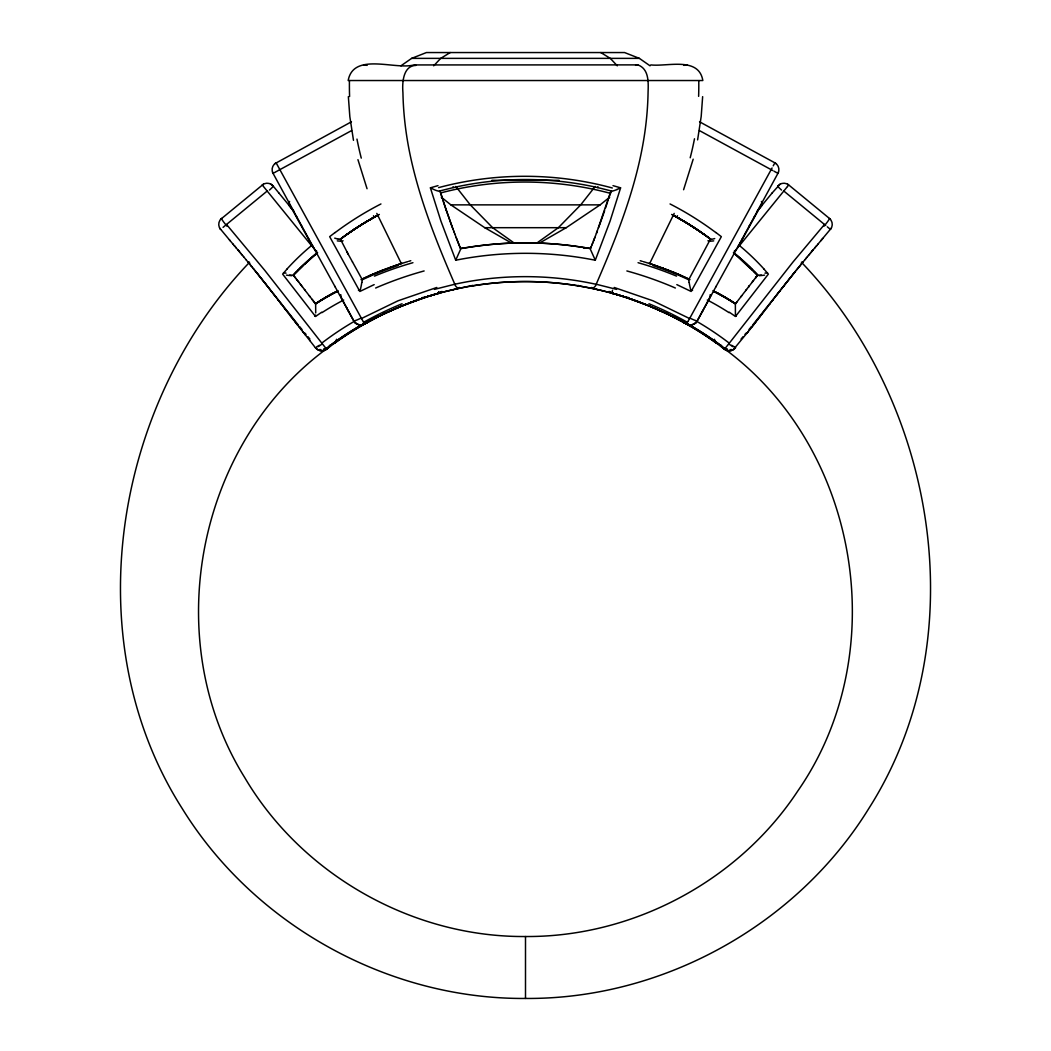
<?xml version="1.0" encoding="UTF-8"?>
<svg xmlns="http://www.w3.org/2000/svg" width="1051" height="1051" viewBox="0 0 1051 1051"><rect width="100%" height="100%" fill="white"/><g stroke="black" fill="none" stroke-linecap="round" stroke-linejoin="round"><path stroke-width="1.5" d="M460.653 249.153L455.714 260.201L440.934 221.157L430.385 187.827L437.991 185.646M590.347 249.192L595.286 260.201L610.066 221.157L620.615 187.827L613.009 185.646M702.646 96.653L701.201 116.398L697.614 139.875M315.707 312.909L315.642 304.304M315.602 315.077L315.563 315.891M735.358 304.278L735.437 315.891M361.807 282.496L361.57 283.862A14.622 1.839 -76.3 0 1 360.335 289.708L360.283 289.8M612.483 290.286L612.037 293.15L615.216 294.057M439.489 191.019L453.204 187.604A321.54 315.405 0 0 1 597.796 187.604L597.966 186.736M590.609 248.299L584.29 247.602L584.093 248.378M693.187 159.174L683.597 189.732M611.958 292.993L612.273 291.955M609.344 196.248L611.511 191.019M608.66 198.403L609.002 197.325M607.977 200.544L608.319 199.467M607.636 201.608L605.507 208.032M778.489 172.114L778.042 173.179A7.738 7.738 0 0 0 774.968 162.892L776.006 163.588M604.627 210.647L603.143 214.929M602.932 215.521L601.684 219.042M601.474 219.633L599.976 223.771M709.648 298.064L697.233 320.883M599.766 224.362L598.453 227.909M597.349 230.878L596.889 232.074M596.442 233.269L610.986 190.888L597.796 187.604M596.679 232.639L593.986 239.694M594.393 238.643L594.853 237.447M594.13 239.326L593.368 241.27M593.815 240.14L590.465 248.653A343.138 321.751 0 0 0 460.535 248.68L459.234 245.382M592.475 243.569L592.764 242.847M591.897 245.028L592.186 244.292M591.332 246.473L590.898 247.563M674.19 213.392L649.741 263.381M434.418 289.38L454.807 284.23A308.298 285.977 0 0 1 596.167 284.309C617.423 235.227 637.445 184.779 644.959 131.506C646.812 118.329 647.863 105.047 648.086 91.752C648.441 81.952 648.901 68.788 637.826 64.886L413.897 64.939C395.229 70.115 353.451 51.893 348.17 80.533L702.83 80.533C698.81 56.32 667.214 66.909 650.766 64.899M735.28 250.532L737.841 247.55L761.555 204.328A3.744 3.744 0 0 0 761.41 201.437M773.234 165.835L774.167 164.114M777.95 173.336L754.171 216.979M774.534 163.444L774.902 162.852L699.546 121.798M677.672 217.623L676.752 217.11L677.488 215.718M700.991 314.013L697.299 320.778A8.001 8.001 0 0 1 686.342 323.905M754.211 216.9L745.146 233.519M707.27 302.504L711.133 295.449M739.707 243.451L742.006 239.247M702.239 311.727L707.389 302.307M741.835 239.562L745.172 233.453M700.846 314.275L702.646 310.978M748.864 226.714L749.468 225.61M715.862 286.844L733.966 253.908M711.435 294.911L716.165 286.279M733.926 253.974L738.722 245.251M710.975 295.751L711.461 294.858M740.049 242.82L738.406 245.816L739.51 245.592L786.949 187.157M710.515 239.011L689.022 279.146L677.461 273.917M772.065 167.976L689.351 319.031M831.196 228.303L818.125 243.963M688.93 319.74L687.88 321.475M687.223 322.539L687.748 321.685M687.17 322.631L686.513 323.682M741.664 295.804L735.555 303.713L733.453 302.333M745.75 290.51L749.297 285.911M740.981 296.684L746.525 289.511M749.218 286.03L748.522 286.923L753.475 280.512M735.555 303.713L736.896 301.979M752.004 282.417L757.6 275.217L733.375 252.779M763.499 312.094L759.886 316.745M772.721 300.166L775.152 297.039M763.052 312.659L766.744 307.89M769.49 304.343L773.286 299.443M766.258 308.521L770.015 303.673M777.359 294.201L778.371 292.887M759.098 317.757L760.28 316.233M776.544 295.239L777.569 293.925M774.915 297.341L776.768 294.963M761.082 315.208L761.883 314.17M756.208 277.017L755.498 277.924L756.904 276.124M779.789 291.074L781.799 288.486M757.902 319.307L753.212 325.284M778.765 292.375L779.973 290.838M757.535 319.767L759.479 317.271M778.174 293.15L778.975 292.112M782.601 287.462L783.153 286.765M754.447 323.721L749.915 329.488M781.563 288.789L795.489 271.25M754.763 323.314L756.326 321.317M595.194 186.447L580.717 204.866L558.37 227.686L537.823 242.321M728.08 344.741L792.966 262.054L824.483 224.454L825.692 225.466M746.972 333.246L748.443 331.38M783.954 285.754L784.992 284.414M721.59 346.961L725.532 349.865A8.001 7.909 38.9 0 0 733.414 349.563L750.164 329.186M783.402 286.45L784.204 285.425M783.008 286.962L783.56 286.253M751.412 327.584L752.923 325.665M782.772 287.173L753.042 324.601M786.187 282.903L787.094 281.76M785.399 283.915L786.306 282.745M784.742 284.742L785.531 283.744M735.661 347.631L735.595 347.697A8.027 8.027 0 0 1 724.375 349.234M787.764 280.906L788.644 279.789M786.976 281.904L787.869 280.775M788.552 279.921L789.419 278.817M790.102 277.963L790.956 276.886M789.327 278.935L790.194 277.845M790.877 276.991L791.718 275.927M792.415 275.06L794.74 272.17M791.653 276.019L792.48 274.981M794.03 273.05L792.98 274.35M727.568 345.372L726.806 346.291M796.224 270.33L794.543 272.406M796.619 269.844L797.683 268.544M796.185 270.383L800.192 265.469M798.156 267.952L799.68 266.087M757.062 211.356L761.896 205.457M772.091 193.042L780.026 184.214M761.252 206.232L772.13 192.99M800.612 264.944L802.793 262.303M801.204 264.235L799.89 265.837M751.518 326.467L748.995 329.541M787.357 186.658L788.303 185.515M725.466 347.92L726.254 346.975M802.78 262.33L804.948 259.702M804.908 259.742L807.076 257.127M745.014 334.363L746 333.167M807.037 257.18L808.495 255.432M805.657 258.835L806.367 257.981M809.139 254.657L809.901 253.751M808.442 255.498L809.191 254.592M741.086 339.066L743.044 336.727M759.676 208.19L761.41 206.114M811.227 252.161L812.003 251.242M810.531 252.989L811.293 252.082M811.595 251.688L816.745 245.592M809.835 253.83L810.597 252.91M814.775 247.931L815.471 247.116M811.924 251.334L813.395 249.586M820.857 240.718L822.841 238.38M816.167 246.289L818.23 243.832M830.435 229.394L830.461 229.368A7.738 7.738 0 0 0 829.423 218.424L788.736 184.976M220.579 219.383L263.394 184.201M721.209 345.306L720.592 345.989C859.035 444.481 894.414 651.962 797.788 790.983C738.643 880.791 633.044 937.242 525.5 936.52C412.504 937.4 301.939 874.774 244.607 777.398C158.228 638.614 196.918 441.262 330.421 346.002L329.791 345.306M287.159 268.925L282.64 274.114L315.523 316.482L321.698 312.213M249.586 262.238C114.139 403.663 74.726 639.836 182.23 808.561C254.197 925.169 388.476 999.448 525.5 998.45C662.524 999.448 796.803 925.169 868.77 808.561C976.274 639.836 936.861 403.663 801.414 262.238M433.695 65.819L440.697 58.37L450.222 52.55M294.451 274.127L293.4 275.217L296.198 278.817M294.28 274.311L295.515 273.05M713.997 291.784L715.797 292.073M295.16 273.405L303.148 265.535M296.054 272.511L296.934 271.618M297.63 270.922L298.694 269.857M299.588 268.977L302.254 266.389M302.99 265.68L317.625 252.779M304.948 263.84L307.68 261.318M472.911 285.399L459.103 288.355M223.062 227.358L225.742 225.111M226.083 224.822L267.309 190.94M262.264 184.976L262.343 184.91A7.738 7.738 0 0 1 273.089 185.961L278.909 193.042M540.779 242.321L566.239 227.686L600.121 204.866L609.685 197.194M274.994 163.588L351.454 121.798M329.41 346.961L325.39 349.917M348.301 254.381L340.366 239.089M322 344.124L317.993 346.751M335.072 232.507L329.659 236.659L359.862 291.455L374.169 284.624M339.999 239.365L343.112 237.053M734.977 250.755L734.137 251.307M341.562 238.209L342.271 237.671M342.862 237.237L346.015 234.964M344.321 236.186L345.043 235.66M346.449 234.649L345.516 235.319L347.316 234.045M345.74 235.161L346.883 234.347M346.725 234.452L354.542 229.105L353.451 229.827M400.943 65.819L411.624 58.37L426.43 52.55L624.57 52.55L639.376 58.37L650.057 65.819M348.63 233.125L349.655 232.416M349.497 232.521L350.627 231.745M350.364 231.916L351.113 231.404M353.885 229.538L362.03 224.297M312.068 299.338L315.471 303.739L318.072 302.044A210.739 210.739 0 0 1 332.471 293.518L337.988 290.628M315.471 303.752L316.785 302.885M354.778 228.947L355.54 228.435M317.547 302.333L315.445 303.713L309.336 295.804M355.212 228.658L357.511 227.161M358.325 226.635L359.022 226.188M359.219 226.07L360.02 225.558M361.019 224.927L363.725 223.259M362.529 223.994L366.904 221.341M364.171 222.983L378.399 214.838M367.075 221.236L368.73 220.263M369.124 220.027L371.673 218.555M371.949 218.398L372.698 217.977M372.409 218.148L373.21 217.688M373.197 319.268L363.475 324.457A7.777 7.633 -27.7 0 1 361.728 324.877L360.178 324.904A8.132 7.988 -29.5 0 1 356.906 323.958L355.764 323.209A8.158 8.014 -32.5 0 1 354.699 322.21M373.328 217.623L374.76 216.821M362.043 324.746A14.175 9.945 57.8 0 0 364.631 323.892L367.811 322.158M373.788 217.36L373.512 215.718M365.748 323.301L377.926 316.85M680.26 320.568L687.525 324.457A7.777 7.633 27.7 0 0 689.272 324.877L690.822 324.904A8.132 7.988 29.5 0 0 694.094 323.958L695.355 323.117A8.158 8.014 32.5 0 0 696.301 322.21M375.286 216.532L376.311 215.967M275.809 171.852L279.382 169.92M351.573 130.587L279.619 169.789M694.094 323.958L694.133 323.931A6.91 5.005 -58.6 0 0 696.393 322.315M273.851 172.916L274.968 172.311M369.046 321.488L371.253 320.305M325.429 349.891L325.468 349.865A8.001 7.909 -38.9 0 1 317.586 349.563L315.392 347.684A8.027 8.027 0 0 0 326.625 349.234M620.524 187.866L617.003 189.561M372.356 319.714L374.576 318.558M335.203 292.073L337.003 291.784M374.209 318.755L375.312 318.19M375.824 317.928L381.841 314.893M376.889 317.363L378.124 316.732M361.255 318.624L398.053 300.783L436.809 287.475M379.056 316.285L382.314 314.696M380.173 315.734L383.076 314.288M360.992 279.619L363.094 278.62M382.433 314.643L384.324 313.697M383.562 314.091L401.416 306.064M383.957 313.907L385.586 313.132M384.692 313.553L386.768 312.541M363.58 278.384L367.482 276.584M386.978 312.475L403.965 305.026M387.241 312.357L390.538 310.846A345.608 345.608 0 0 1 399.459 306.984L425.103 297.407M367.981 276.36L369.939 275.48M369.545 275.664L371.331 274.876M370.438 275.257L371.423 274.823M373.539 273.917L361.978 279.146L352.479 261.922M371.923 274.613L373.407 273.969M373.105 274.101L382.17 270.383M373.906 273.759L376.889 272.511M377.388 272.301L380.409 271.079M401.968 305.946L404.307 305M403.834 305.079L406.33 304.081L405.016 304.606M635.579 65.333L637.826 64.886M380.659 270.987L381.92 270.488M405.476 304.527L407.512 303.608M382.17 270.383L396.713 265.115M407.381 303.66L408.694 303.148M382.682 270.186L384.18 269.608M407.827 303.608L411.046 302.254M440.697 292.704L439.41 293.071M409.719 302.754L412.215 301.808M384.692 269.411L385.953 268.938M410.192 302.701L411.375 302.254M386.453 268.741L387.477 268.373M412.058 301.873L413.385 301.374M412.557 301.808L415.71 300.52M388.489 267.992L390.026 267.44M413.739 301.374L418.022 299.693M414.922 300.941L419.677 299.246M390.538 267.256L391.563 266.888M392.076 266.704L393.613 266.166M417.799 299.771L420.308 298.904M418.942 299.377L429.675 295.883M395.15 265.64L394.125 265.995L395.675 265.456M421.188 298.72L422.384 298.313M421.201 298.589L422.686 298.208M396.174 265.286L400.339 263.919M422.318 298.208L426.824 296.842M396.319 265.233L398.171 264.616M422.581 298.129L423.724 297.748M397.567 264.826L399.708 264.116M425.694 297.21L429.32 296.04M398.96 264.353L399.814 264.077M425.8 297.105L424.827 297.407L427.074 296.658M399.997 264.024L402.06 263.354M400.562 263.84L407.657 261.633M424.827 297.407L428.191 296.303M431.751 295.278L429.11 296.106L441.985 292.388M426.942 296.737L431.619 295.305M430.634 295.62L432.959 294.897M432.171 295.147L436.362 293.912M436.48 293.886L432.592 295.016M434.181 294.53L439.055 293.019M431.186 295.436L433.327 294.792M431.895 295.173L434.536 294.438M408.708 261.331L410.783 260.714M436.625 293.807L438.464 293.268L437.452 293.61M438.306 293.321L439.068 293.098L438.766 291.666M433.945 294.582L434.956 294.293M434.72 294.359L439.935 292.927M435.784 294.057L436.966 293.728M714.706 238.577L711.79 239.313M440.894 292.677L442.668 292.204M441.722 292.454L456.134 288.986M443.062 292.099L444.245 291.797M443.509 291.981L445.309 291.521M445.637 291.442L448.895 290.641M446.241 291.285L447.24 291.048M683.82 65.359L687.407 64.912M448.435 290.746L449.644 290.457M450.051 290.365L451.654 289.984M452.061 289.892L453.27 289.616M452.495 289.8L456.108 288.986A7.751 7.725 -12.2 0 0 459.326 287.449M455.28 289.17L459.786 288.21A302.727 279.881 0 0 1 591.214 288.25L600.305 290.207M456.633 288.88L458.604 288.46M455.714 260.201L461.901 259.032A333.601 311.976 0 0 1 589.085 259.045L595.286 260.201M471.663 286.003L471.715 286.003A320.91 314.499 0 0 1 579.337 286.017L591.897 288.355M758.428 275.27L759.728 275.178A10.234 0.67 -8.9 0 0 761.318 275.034M411.624 58.37L639.376 58.37M491.921 180.312L559.079 180.312M441.315 197.194L450.879 204.866L600.121 204.866M450.879 204.866L484.761 227.686L566.239 227.686M363.593 64.912L367.18 65.359M292.598 275.27L291.403 275.191A10.234 0.67 8.9 0 1 289.682 275.034M579.285 286.003L578.089 285.399M339.237 239.313L338.291 239.102M592.396 288.46L594.367 288.88M596.705 289.393L594.892 288.986A7.751 7.725 12.2 0 1 591.674 287.449M596.193 284.23L616.582 289.38M595.72 289.17L600.949 290.365M262.395 185.147L311.49 245.592L312.673 245.868L308.994 239.247M597.73 289.616L598.939 289.892M599.753 290.076L607.741 292.047M601.356 290.457L602.565 290.746M602.105 290.641L609.908 292.625M603.366 290.943L604.561 291.245M337.91 239.011L336.386 238.603M606.821 291.81L620.143 295.489M610.303 292.704L611.59 293.071M613.048 293.465L615.597 294.162M614.191 287.475L652.947 300.783L689.745 318.624M611.065 292.927L619.105 295.173M336.057 238.511L334.717 238.13M613.548 293.61L612.562 293.347L614.375 293.807M614.231 293.768L616.28 294.359M614.52 293.886L618.08 294.871M612.694 293.321L611.932 293.098A356.447 356.447 0 0 1 668.173 314.407L668.094 314.407A14.346 10.09 -63.7 0 1 665.795 312.554M640.217 260.714L642.292 261.331M617.673 294.792L626.16 297.38L623.926 296.658M615.006 293.991L617.305 294.674M643.343 261.633L649.741 263.617M615.768 294.214L618.435 294.976L616.819 294.53M619.381 295.305L623.493 296.566A7.751 7.725 19.7 0 0 626.173 296.907M618.041 294.897L618.829 295.147M621.194 295.804L621.68 296.04M618.645 295.095L622.888 296.421M622.245 296.132L626.173 297.407M622.809 296.303L625.2 297.105M648.94 263.354L653.433 264.826M622.652 296.343L623.493 296.618M651.344 264.129L650.661 263.919L651.922 264.313M623.414 296.592L628.419 298.129M625.437 297.144L628.682 298.208M651.699 264.248L652.382 264.471M653.262 264.76L675.11 272.918M625.595 297.302L627.408 297.906M654.826 265.286L653.788 264.944L655.325 265.456M627.71 298.011L630.928 298.983M626.488 297.604L649.295 306.051M628.616 298.313L629.812 298.72M656.363 265.811L656.875 265.982M629.549 298.51L633.201 299.771M630.416 298.931L632.058 299.377M657.387 266.166L658.924 266.704M631.323 299.246L636.078 300.941M659.437 266.888L663.523 268.373M632.978 299.693L635.487 300.599M635.29 300.52L636.63 301.006M636.459 300.954L640.808 302.701M663.01 268.176L663.523 268.373M637.261 301.374L638.443 301.808M637.615 301.374L641.281 302.754M664.547 268.741L666.308 269.411M666.557 269.516L667.819 270.002M641.123 302.701L643.173 303.608M667.569 269.897L668.331 270.186M642.306 303.148L645.984 304.606M668.567 270.291L670.091 270.882M643.488 303.608L646.693 305M670.591 271.079L672.115 271.697M645.853 304.554L660.593 310.912M647.035 305.026L651.541 306.971A345.608 345.608 0 0 1 660.462 310.846L667.438 314.091M672.587 271.881L674.611 272.721M649.584 306.064L663.759 312.357M674.361 272.603L677.895 274.101M675.609 273.129L677.094 273.759M677.593 273.969L680.562 275.257M415.999 65.385C403.203 65.661 402.047 82.359 402.927 92.633C403.282 111.051 405.266 129.444 408.668 147.547C417.681 194.987 435.653 240.114 454.807 284.23M679.669 274.876L683.019 276.36M683.518 276.584L690.008 279.619M676.831 284.624L691.138 291.455L721.341 236.659L715.928 232.507M661.736 311.424L664.022 312.475M664.232 312.541L667.043 313.907M665.165 313.014L666.308 313.553M666.676 313.697L668.686 314.696M668.567 314.643L669.697 315.182M667.924 314.288L673.074 316.85M669.159 314.893L670.827 315.734M670.393 315.497L671.944 316.298M671.628 316.115L676.791 318.755M672.876 316.732L675.688 318.19M713.012 290.628L714.036 291.14M674.19 317.415L681.6 321.291M713.695 290.969L714.378 291.324M777.687 173.205L774.022 171.208M676.424 318.558L678.644 319.714M715.77 292.047L718.529 293.518A210.739 210.739 0 0 1 732.928 302.044L735.529 303.752M430.476 187.866L433.997 189.561A9.656 2.496 30.3 0 0 439.594 191.177M677.803 319.268L681.954 321.488M772.774 170.538L699.427 130.587M672.601 214.838L676.752 217.11M673.126 215.113L674.164 215.678M356.867 323.931L356.906 323.958A6.91 5.005 58.6 0 1 354.607 322.315M674.689 215.967L675.714 216.532M733.007 346.751L728.777 343.953M683.058 322.092L684.162 322.696M682.703 321.895L685.252 323.301M676.2 216.795L679.051 218.398M677.264 217.386L678.131 217.885M787.606 184.201L788.565 184.845A7.738 7.738 0 0 0 777.911 185.961M270.974 184.214L273.155 186.04A7.738 0.762 -39.5 0 1 269.463 190.06M678.276 217.951L679.524 218.661M678.815 218.266L679.984 218.923M680.903 219.462L679.301 218.542L680.444 219.186M484.761 227.686L510.221 242.321M680.325 219.133L685.961 222.457M681.363 219.725L683.4 220.92M683.189 220.789L683.925 221.236M684.096 221.341L685.922 222.431M316.863 251.307L316.023 250.755M685.436 222.142L686.96 223.062M600.778 52.55L610.303 58.37L617.305 65.819M686.461 222.746L687.472 223.364M686.828 222.983L695.788 228.658M687.735 223.535L688.471 223.981M688.182 223.81L688.97 224.297M689.088 224.375L690.481 225.242M690.875 225.492L691.978 226.188M692.228 226.346L694.002 227.502M693.489 227.161L694.895 228.08M695.473 228.448L697.549 229.827M696.458 229.105L697.995 230.13M729.302 312.213L735.477 316.482L768.36 274.114L763.841 268.925M697.457 229.762L700.859 232.074M698.442 230.432L699.414 231.089M699.887 231.404L703.553 233.939M701.372 232.429L702.344 233.112M703.316 233.782L705.234 235.148M704.275 234.452L703.684 234.031L705.405 235.266M513.177 242.321L492.63 227.686L470.283 204.866L455.806 186.447M704.985 234.964L705.72 235.49M705.26 235.161L706.679 236.186M706.219 235.844L708.61 237.579M707.757 236.961L711.002 239.365M830.237 229.263L827.308 226.819M315.72 250.532L313.159 247.55L289.603 204.669M783.691 190.94L824.562 224.533M743.32 261.318L746.959 264.681M747.852 265.535L750.519 268.11M751.412 268.977L752.293 269.857M754.066 271.618L756.72 274.311M830.421 219.383L829.502 218.477A7.738 0.762 -50.5 0 1 823.905 226.28M226.517 224.454L264.773 270.37L326.414 348.985M219.804 228.303L230.143 240.718M229.433 239.891L232.875 243.963M232.77 243.832L236.225 247.931M234.255 245.592L234.938 246.407M220.539 229.368L220.565 229.394A7.738 7.738 0 0 1 221.564 218.424A7.738 0.762 50.5 0 0 227.095 226.28M235.621 247.221L238.301 250.414M289.59 206.114L291.324 208.19M239.076 251.334L237.697 249.691L239.405 251.688M238.997 251.242L239.773 252.161M239.707 252.082L240.469 252.989M240.403 252.91L241.165 253.83M241.099 253.751L241.861 254.657M241.809 254.592L242.558 255.498M309.914 339.066L307.956 336.727M242.505 255.432L243.963 257.18M243.924 257.127L246.092 259.742M305 333.167L305.986 334.363M246.052 259.702L248.22 262.33M248.207 262.303L250.388 264.944M278.87 192.99L289.748 206.232M289.104 205.457L293.938 211.356M249.796 264.235L251.11 265.837M302.005 329.541L299.482 326.467M250.808 265.469L251.846 266.731M251.32 266.087L253.357 268.583M297.959 324.601L254.776 270.33M253.304 268.517L255.419 271.119M253.317 268.544L254.381 269.844M255.511 271.25L256.313 272.235M256.26 272.17L258.585 275.06M257.009 273.102L257.771 274.035M258.52 274.981L259.347 276.019M259.282 275.927L260.123 276.991M260.044 276.886L260.898 277.963M315.339 347.631L309.677 340.432M260.806 277.845L261.673 278.935M261.581 278.817L262.448 279.921M262.356 279.789L263.236 280.906M263.131 280.775L264.024 281.904M263.906 281.76L264.813 282.903M264.694 282.745L265.601 283.915M305.315 334.888L309.782 340.55M265.469 283.744L266.258 284.742M266.008 284.414L267.046 285.754M302.557 331.38L305.486 335.098M266.796 285.425L268.399 287.462M300.836 329.186L303.844 333.009M299.312 327.242L301.085 329.488M268.241 287.265L269.437 288.789M299.588 327.584L293.098 319.307M297.788 325.284L294.674 321.317M294.096 276.124L295.502 277.924M269.201 288.486L270.225 289.813M270.002 289.524L271.211 291.074M271.027 290.838L273.641 294.201M296.132 278.738L297.591 280.617L296.894 279.724M291.521 317.271L293.465 319.767M273.431 293.925L274.456 295.239M290.72 316.233L291.902 317.757M274.232 294.963L275.27 296.29M291.114 316.745L287.501 312.094M297.525 280.512L298.996 282.417M298.287 281.523L301.085 285.123M275.047 296.001L276.085 297.341M289.537 314.709L290.326 315.734M275.848 297.039L278.279 300.166M277.714 299.443L280.696 303.292M285.071 308.941L287.948 312.659M300.31 284.112L302.478 286.923M301.703 285.911L305.25 290.51M304.475 289.511L310.019 296.697M280.17 302.609L281.51 304.343M284.256 307.89L285.544 309.559M280.985 303.673L284.742 308.521M364.487 323.682L363.515 322.105M363.475 322.053L276.347 163.233M353.767 320.883L341.378 298.116M346.883 251.82L352.492 261.962M317.034 253.908L335.138 286.844M313.632 247.708L317.074 253.974M334.835 286.279L337.699 291.508M312.278 245.251L313.907 248.207M337.529 291.206L339.565 294.911M339.539 294.858L343.73 302.504M305.828 233.453L309.165 239.562M343.611 302.307L347.145 308.744M305.854 233.519L301.86 226.201M346.646 307.851L348.761 311.727M348.354 310.978L353.701 320.778A7.988 7.988 0 0 0 364.631 323.905M296.789 216.9L302.136 226.714M273.05 173.336L296.829 216.979M401.088 263.065L376.81 213.392M276.229 163.01L276.032 162.892A7.738 7.738 0 0 0 272.997 173.244L272.511 172.114M289.564 204.577L289.459 204.354A3.744 3.744 0 0 1 289.59 201.437M460.391 248.299L466.71 247.602A359.376 352.519 0 0 1 584.29 247.589M460.102 247.563L459.668 246.473M459.484 246L457.908 241.993M458.814 244.292L459.103 245.028M458.67 243.937L458.236 242.847M457.973 242.164L456.607 238.643M457.369 240.587L457.632 241.27M457.014 239.694L456.147 237.447M456.357 237.986L454.82 233.979M455.004 234.465L452.81 228.619M454.111 232.074L453.651 230.878M452.981 229.092L451.891 226.136M452.547 227.909L446.373 210.647M451.667 225.545L443.364 201.608M367.049 188.733L357.944 159.66M446.255 210.292L445.611 208.374M445.493 208.032L440.014 190.888L441.656 196.248M442.681 199.467L443.023 200.544M441.998 197.325L442.34 198.403M690.796 290.142L690.691 289.695A14.622 1.839 76.3 0 1 689.417 284.006L689.193 282.496M453.034 186.736L453.204 187.604M353.478 140.322L349.838 116.661L348.354 96.626M438.806 291.902L438.95 292.914M525.5 936.546L525.5 998.424M698.77 80.664A229.867 146.917 -89.8 0 1 698.626 96.35M349.589 96.534A230.497 154.195 89.8 0 1 349.431 80.572M424.788 297.288A8.487 4.388 70.3 0 1 423.027 297.288M627.972 297.288A8.487 4.388 -70.3 0 1 626.212 297.288M459.812 287.974A8.947 4.506 -73.1 0 1 459.156 288.145L458.735 288.21A8.342 4.243 78.2 0 1 454.702 284.453M596.298 284.453A8.342 4.243 -78.2 0 1 592.33 288.171L591.91 288.263A8.947 4.506 73.1 0 1 591.188 287.974M441.906 291.416A7.948 4.283 79 0 1 440.619 292.428M610.381 292.428A7.948 4.283 -79 0 1 609.094 291.416M361.268 158.123A257.613 196.287 -88.3 0 1 356.972 139.087M694.488 138.771A256.812 195.644 88.3 0 1 690.205 157.781M438.582 187.63A317.652 301.873 1.3 0 1 612.313 187.984M617.055 189.43A9.656 2.457 -30.1 0 1 611.472 191.124M440.619 192.95A313.776 297.512 1.3 0 1 610.276 193.305M427.507 296.566A7.751 7.725 -19.7 0 1 424.827 296.907M676.699 217.189A301.611 301.453 30.6 0 1 703.618 234.123M347.382 234.123A301.611 301.453 -30.6 0 1 374.301 217.189M363.699 322.237A334.98 329.594 -26.8 0 1 402.073 303.765M362.293 279.789A305.21 302.294 -25.2 0 1 397.803 265.548M378.097 215.113A297.551 296.855 -27 0 0 340.09 239.483A298.865 298.3 -26.9 0 1 379.332 214.443M362.24 279.33A6.595 0.788 -75.2 0 1 361.925 282.233M374.458 276.124A336.754 329.528 -22.9 0 1 412.938 262.697M326.099 348.538A303.7 300.717 -35.7 0 1 375.851 317.244M315.563 303.884A237.526 236.409 -33.1 0 1 337.345 291.363A240.245 238.997 -33.1 0 0 317.678 302.557M321.698 343.178A298.983 296.632 -35.6 0 1 354.423 321.278M319.346 345.306A7.738 0.801 -33.8 0 1 316.627 346.817M287.12 268.885A237.513 237.158 -34.9 0 1 311.503 245.606M329.002 346.423A305.092 302.162 -35.7 0 1 374.879 317.796M283.534 272.774A15.62 2.969 6.7 0 1 286.03 273.155M291.889 275.704A14.872 1.064 8.3 0 1 286.424 275.139M315.09 315.786A16.685 4.782 -87.5 0 1 315.064 316.325M321.974 312.633A262.671 260.727 -32.9 0 1 343.703 300.008M439.082 293.137A356.447 356.447 0 0 0 382.827 314.407L382.906 314.407A14.346 10.09 63.7 0 0 385.205 312.554M385.349 312.725A14.346 9.932 44.8 0 1 382.59 313.776M341.522 297.932A8.158 8.158 0 0 1 340.839 294.753M361.032 318.098A7.817 0.985 -27 0 1 353.911 320.844M343.086 240.771A14.832 2.706 15.6 0 1 337.305 240.876M358.706 289.642A15.883 2.733 -76.4 0 1 358.496 290.483M375.641 288.013A353.175 343.165 -23 0 1 424.131 270.948M335.138 232.586A317.441 316.824 -27.1 0 1 380.948 203.96M249.862 264.169A4.099 4.099 0 0 1 248.877 262.238M318.072 302.031A211.606 211.606 0 0 1 333.863 292.756M327.281 347.986A14.083 9.63 35.3 0 1 323.761 348.853M323.209 350.101A14.083 9.906 50.7 0 0 327.597 348.367A308.39 308.39 0 0 1 377.099 317.323A14.346 10.09 62.5 0 0 379.017 315.786A14.346 9.879 42.1 0 1 376.692 316.548M335.085 342.797A307.523 307.523 0 0 1 368.113 322.013M336.622 339.263A14.28 9.787 69.6 0 1 334.835 342.416M337.397 339.92A14.28 10.011 54.2 0 1 335.098 342.81M321.067 349.786A6.845 4.808 50.6 0 1 319.793 349.431M802.123 262.238A4.099 4.099 0 0 1 801.138 264.169M717.137 292.756A211.606 211.606 0 0 1 732.928 302.031M727.239 348.853A14.083 9.63 -35.3 0 1 723.719 347.986M727.791 350.101A14.083 9.906 -50.7 0 1 723.403 348.367A308.39 308.39 0 0 0 673.901 317.323A14.346 10.09 -62.5 0 1 671.983 315.786A14.346 9.879 -42.1 0 0 674.308 316.548M682.887 322.013A307.523 307.523 0 0 1 715.915 342.797M716.165 342.416A14.28 9.787 -69.6 0 1 714.378 339.263M715.902 342.81A14.28 10.011 -54.2 0 1 713.603 339.92M731.207 349.431A6.845 4.808 -50.6 0 1 729.933 349.786M697.089 320.844A7.817 0.985 27 0 1 689.968 318.098M648.927 303.765A334.98 329.594 26.8 0 1 687.301 322.237M653.197 265.548A305.21 302.294 25.2 0 1 688.707 279.789M672.903 215.113A297.551 296.855 27 0 1 710.91 239.483A298.865 298.3 26.9 0 0 671.668 214.443M713.695 240.876A14.832 2.706 -15.6 0 1 707.914 240.771M692.504 290.483A15.883 2.733 76.4 0 1 692.294 289.642M689.075 282.233A6.595 0.788 75.2 0 1 688.76 279.33M626.869 270.948A353.175 343.165 23 0 1 675.359 288.013M670.052 203.96A317.441 316.824 27.1 0 1 715.862 232.586M638.062 262.697A336.754 329.528 22.9 0 1 676.542 276.124M675.149 317.244A303.7 300.717 35.7 0 1 724.901 348.538M735.437 303.884A237.526 236.409 33.1 0 0 713.655 291.363A240.245 238.997 33.1 0 1 733.322 302.557M781.537 190.06A7.738 0.762 39.5 0 1 777.832 186.053M676.121 317.796A305.092 302.162 35.7 0 1 721.998 346.423M688.957 324.746A14.175 9.945 -57.8 0 1 686.369 323.892M668.41 313.776A14.346 9.932 -44.8 0 1 665.651 312.725M710.161 294.753A8.158 8.158 0 0 1 709.478 297.932M696.577 321.278A298.983 296.632 35.6 0 1 729.302 343.178M734.373 346.817A7.738 0.801 33.8 0 1 731.654 345.306M739.497 245.606A237.513 237.158 34.9 0 1 763.88 268.885M764.97 273.155A15.62 2.969 -6.7 0 1 767.466 272.774M764.576 275.139A14.872 1.064 -8.3 0 1 759.111 275.704M735.936 316.325A16.685 4.782 87.5 0 1 735.91 315.786M707.297 300.008A262.671 260.727 32.9 0 1 729.026 312.633M439.016 293.387A6.49 6.477 -14.7 0 0 441.446 291.692A6.503 6.332 -29 0 1 439.029 293.4M317.257 252.766A229.21 228.842 -33.9 0 0 293.321 275.139A229.381 229.052 -34 0 1 317.257 252.726M609.554 291.692A6.49 6.477 14.7 0 0 611.984 293.387A6.503 6.332 29 0 1 609.501 291.626M757.679 275.139A229.21 228.842 33.9 0 0 733.743 252.766A229.381 229.052 34 0 1 757.692 275.126"/></g></svg>
